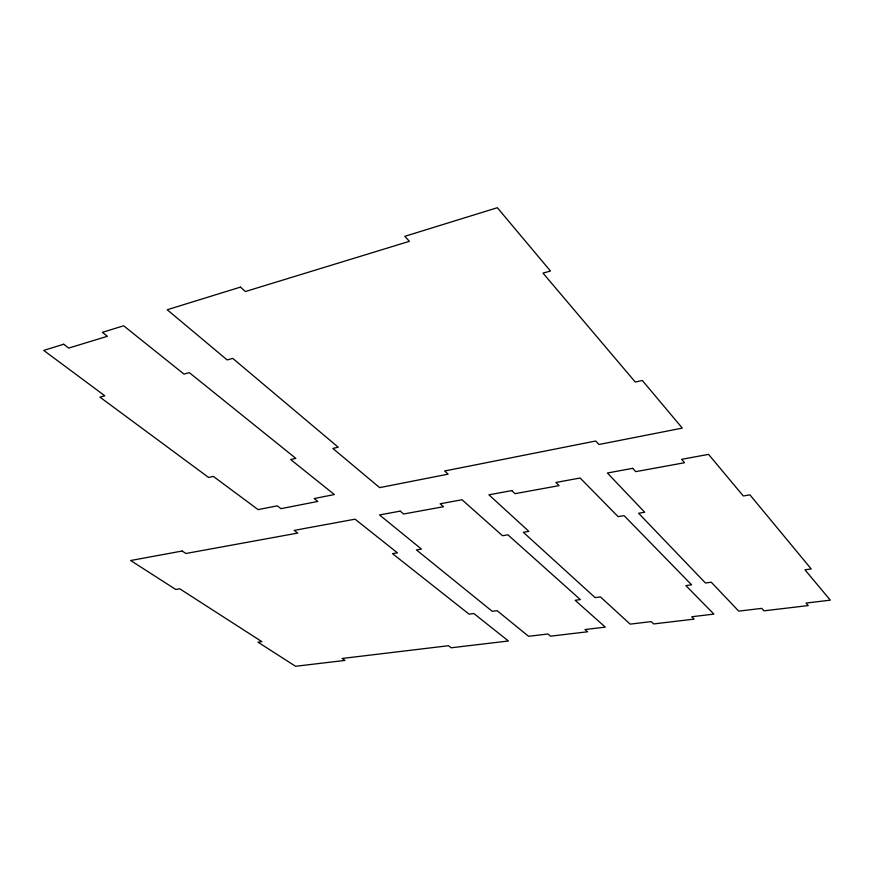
<?xml version="1.0" encoding="UTF-8"?>
<svg xmlns="http://www.w3.org/2000/svg" width="874" height="874" viewBox="0 0 874 874"><rect width="100%" height="100%" fill="white"/><g stroke="black" fill="none" stroke-linecap="round" stroke-linejoin="round"><path stroke-width="1.31" d="M240.47 287.109L167.218 309.746L227.164 359.935L232.746 358.395L338.249 447.226L332.83 448.417L379.655 487.626L448.133 474.156L444.626 470.988L595.729 441.009L598.974 444.495L682.299 428.107L642.335 380.485L635.256 382.036L542.994 273.092L550.478 271.038L497.339 207.717L404.782 236.33L409.425 241.311L245.375 291.534L240.47 287.109M63.682 344.247L43.7 350.398L104.804 395.78L99.92 397.113L208.602 477.466L213.387 476.417L258.103 509.618L277.255 505.838L280.98 508.657L317.83 501.436L314.148 498.551L334.371 494.553L290.649 459.527L295.838 458.391L189.308 372.641L183.977 374.094L123.66 325.784L102.367 332.339L107.404 336.293L68.751 348.071L63.682 344.247M182.207 551.024L130.63 560.518L175.75 589.458L179.738 588.792L261.894 641.669L257.983 642.182L295.565 666.283L344.99 660.405L342.105 658.472L448.471 645.722L451.224 647.787L508.417 640.992L473.839 613.526L469.076 614.16L392.502 553.646L397.43 552.827L355.062 519.178L294.167 530.398L297.739 533.074L185.889 553.493L182.207 551.024M400.216 511.126L379.513 514.939L421.465 549.091L416.439 549.921L492.204 611.287L497.055 610.642L528.573 636.305L547.9 633.989L550.533 636.174L587.59 631.771L585.023 629.542L605.311 627.117L575.125 600.285L580.347 599.597L507.914 534.822L502.484 535.718L462.018 499.753L440.125 503.785L443.511 506.712L403.657 513.988L400.216 511.126M511.782 490.598L488.916 494.804L528.857 531.37L523.318 532.277L595.139 597.63L600.449 596.92L630.165 624.134L651.239 621.611L653.697 623.927L694.131 619.12L691.738 616.76L713.905 614.105L685.871 585.591L691.596 584.826L624.091 515.638L618.104 516.632L580.139 478.012L555.908 482.47L559.098 485.627L515.048 493.668L511.782 490.598M632.689 468.333L607.375 472.998L644.695 512.24L638.599 513.246L705.438 582.991L711.25 582.226L738.738 611.134L761.746 608.37L764.007 610.828L808.221 605.584L806.036 603.071L830.3 600.154L804.943 569.793L811.225 568.963L749.925 494.87L743.282 495.962L708.552 454.371L681.633 459.331L684.571 462.728L635.737 471.643L632.689 468.333"/></g></svg>
